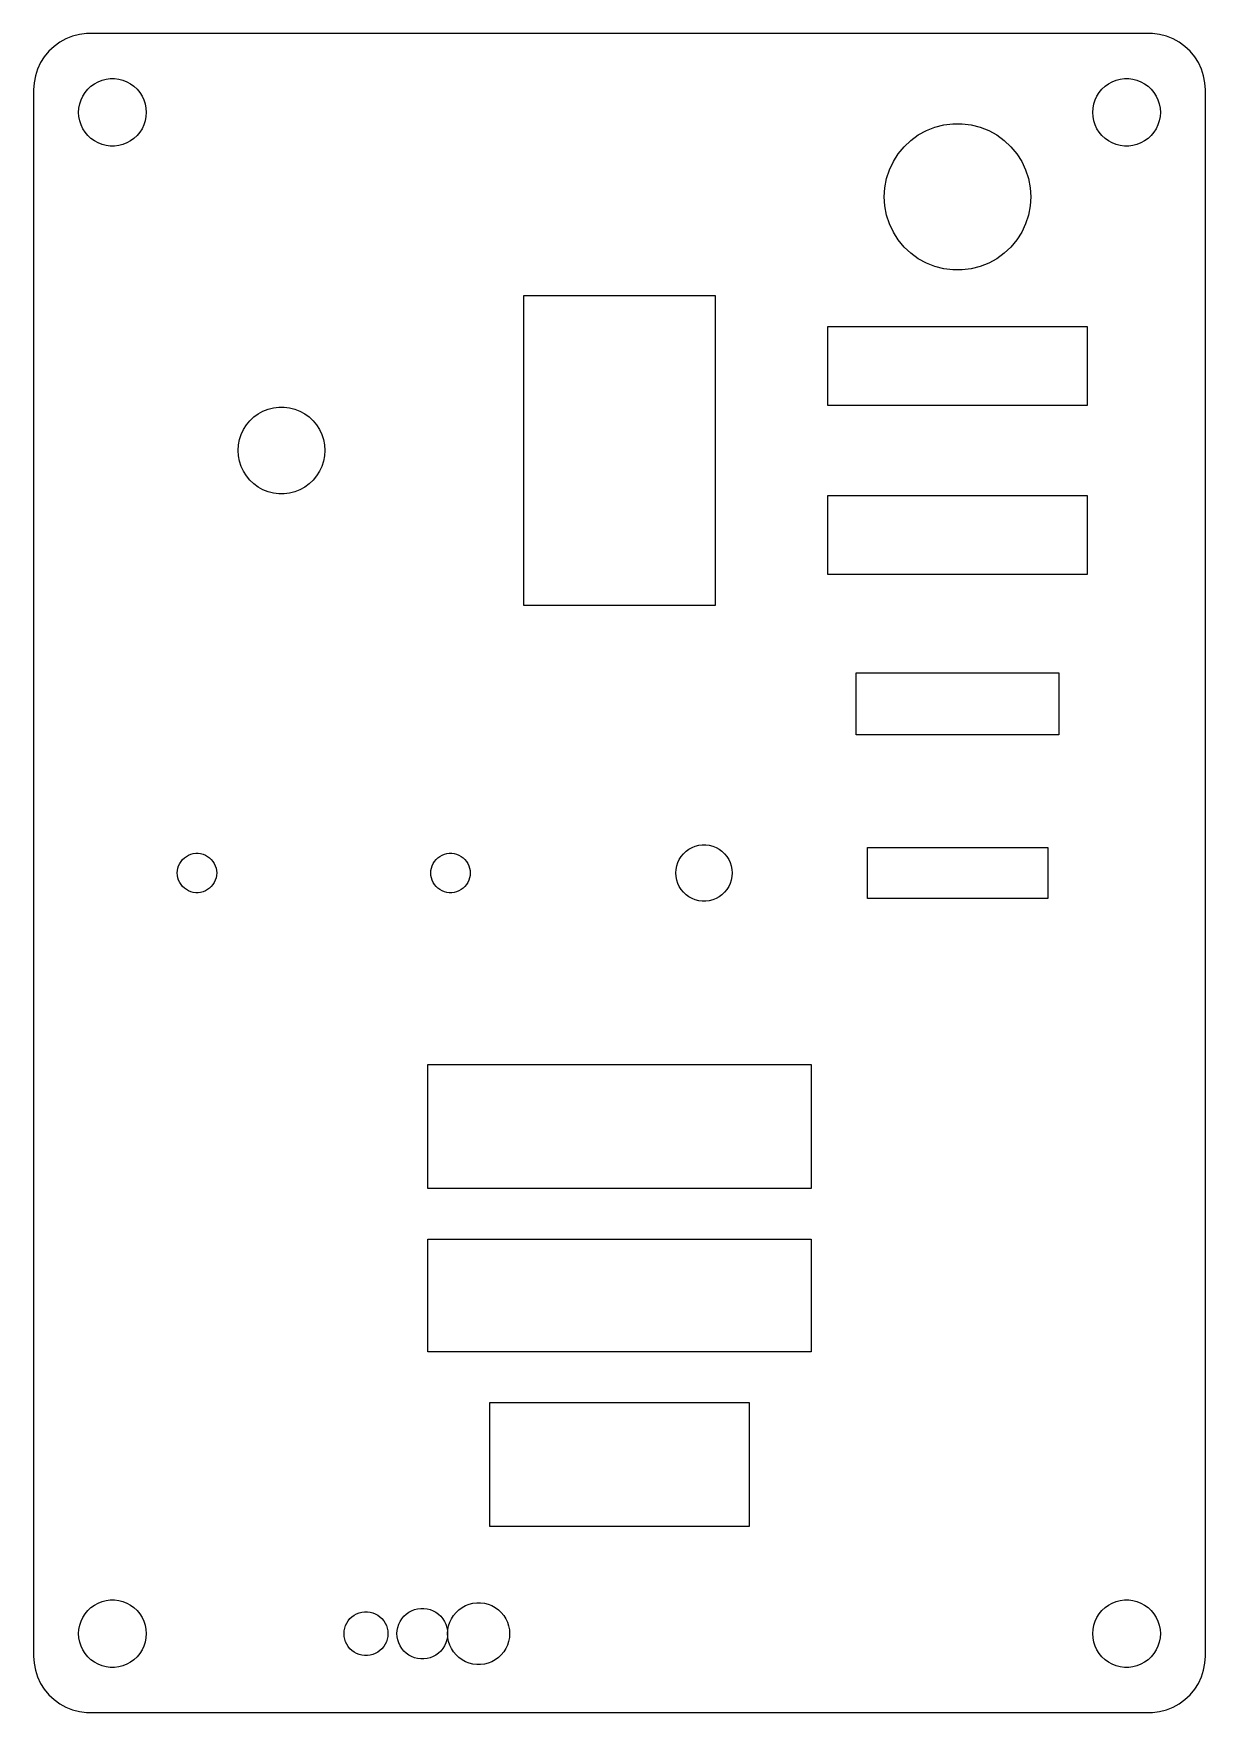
# Model space of a CAD drawing. Header units: metres. Extents: x -52 to 52, y -74 to 3413.
# Drawn here: x -52 to 52, y 879.5 to 1028.5 of the extents above; entities that cross this region are included whole.
import ezdxf

# ---------------------------------------------------------------- set-up
doc = ezdxf.new("R2010")
doc.units = ezdxf.units.M

msp = doc.modelspace()

# ---------------------------------------------------------------- linework, layer by layer
for p, q in [((-49.1289, 1028.02), (-49.6791, 1027.72)), ((-48.5451, 1028.26), (-49.1289, 1028.02)), ((-47.9369, 1028.41), (-48.5451, 1028.26)), ((-47.3139, 1028.49), (-47.9369, 1028.41)), ((47.3139, 1028.49), (-47.3139, 1028.49)), ((47.9369, 1028.41), (47.3139, 1028.49)), ((48.5451, 1028.26), (47.9369, 1028.41)), ((49.1289, 1028.02), (48.5451, 1028.26)), ((49.6791, 1027.72), (49.1289, 1028.02)), ((-50.6448, 1026.92), (-51.0451, 1026.44)), ((-50.1871, 1027.35), (-50.6448, 1026.92)), ((-49.6791, 1027.72), (-50.1871, 1027.35)), ((50.1871, 1027.35), (49.6791, 1027.72)), ((50.6448, 1026.92), (50.1871, 1027.35)), ((51.0451, 1026.44), (50.6448, 1026.92)), ((-51.6489, 1025.34), (-51.8429, 1024.74)), ((-51.3815, 1025.91), (-51.6489, 1025.34)), ((-51.0451, 1026.44), (-51.3815, 1025.91)), ((51.3815, 1025.91), (51.0451, 1026.44)), ((51.6489, 1025.34), (51.3815, 1025.91)), ((51.8429, 1024.74), (51.6489, 1025.34)), ((-51.9606, 1024.13), (-52, 1023.5)), ((-52, 1023.5), (-52, 884.5)), ((-51.8429, 1024.74), (-51.9606, 1024.13)), ((-47.427, 1023.26), (-47.1869, 1023.55)), ((-47.1869, 1023.55), (-46.9123, 1023.81)), ((-46.9123, 1023.81), (-46.6075, 1024.03)), ((-46.6075, 1024.03), (-46.2773, 1024.21)), ((-46.2773, 1024.21), (-45.927, 1024.35)), ((-45.927, 1024.35), (-45.5621, 1024.45)), ((-45.5621, 1024.45), (-45.1884, 1024.49)), ((-45.1884, 1024.49), (-44.8116, 1024.49)), ((-44.8116, 1024.49), (-44.4379, 1024.45)), ((-44.4379, 1024.45), (-44.0729, 1024.35)), ((-44.0729, 1024.35), (-43.7227, 1024.21)), ((-43.7227, 1024.21), (-43.3925, 1024.03)), ((-43.3925, 1024.03), (-43.0877, 1023.81)), ((-43.0877, 1023.81), (-42.8131, 1023.55)), ((-42.8131, 1023.55), (-42.5729, 1023.26)), ((42.5729, 1023.26), (42.8131, 1023.55)), ((42.8131, 1023.55), (43.0877, 1023.81)), ((43.0877, 1023.81), (43.3925, 1024.03)), ((43.3925, 1024.03), (43.7227, 1024.21)), ((43.7227, 1024.21), (44.0729, 1024.35)), ((44.0729, 1024.35), (44.4379, 1024.45)), ((44.4379, 1024.45), (44.8116, 1024.49)), ((44.8116, 1024.49), (45.1884, 1024.49)), ((45.1884, 1024.49), (45.5621, 1024.45)), ((45.5621, 1024.45), (45.927, 1024.35)), ((45.927, 1024.35), (46.2773, 1024.21)), ((46.2773, 1024.21), (46.6075, 1024.03)), ((46.6075, 1024.03), (46.9123, 1023.81)), ((46.9123, 1023.81), (47.1869, 1023.55)), ((47.1869, 1023.55), (47.427, 1023.26)), ((51.9606, 1024.13), (51.8429, 1024.74)), ((52, 1023.5), (51.9606, 1024.13)), ((52, 884.5), (52, 1023.5)), ((-47.9763, 1021.88), (-47.9057, 1022.25)), ((-47.9057, 1022.25), (-47.7893, 1022.6)), ((-47.7893, 1022.6), (-47.6289, 1022.95)), ((-47.6289, 1022.95), (-47.427, 1023.26)), ((-42.5729, 1023.26), (-42.3711, 1022.95)), ((-42.3711, 1022.95), (-42.2107, 1022.6)), ((-42.2107, 1022.6), (-42.0942, 1022.25)), ((-42.0942, 1022.25), (-42.0237, 1021.88)), ((42.0237, 1021.88), (42.0942, 1022.25)), ((42.0942, 1022.25), (42.2107, 1022.6)), ((42.2107, 1022.6), (42.3711, 1022.95)), ((42.3711, 1022.95), (42.5729, 1023.26)), ((47.427, 1023.26), (47.6289, 1022.95)), ((47.6289, 1022.95), (47.7893, 1022.6)), ((47.7893, 1022.6), (47.9057, 1022.25)), ((47.9057, 1022.25), (47.9763, 1021.88)), ((-48, 1021.5), (-47.9763, 1021.88)), ((-47.9763, 1021.12), (-48, 1021.5)), ((-47.9057, 1020.75), (-47.9763, 1021.12)), ((-47.7893, 1020.4), (-47.9057, 1020.75)), ((-42.0942, 1020.75), (-42.2107, 1020.4)), ((-42.0237, 1021.12), (-42.0942, 1020.75)), ((-42.0237, 1021.88), (-42, 1021.5)), ((-42, 1021.5), (-42.0237, 1021.12)), ((42, 1021.5), (42.0237, 1021.88)), ((42.0237, 1021.12), (42, 1021.5)), ((42.0942, 1020.75), (42.0237, 1021.12)), ((42.2107, 1020.4), (42.0942, 1020.75)), ((47.9057, 1020.75), (47.7893, 1020.4)), ((47.9763, 1021.12), (47.9057, 1020.75)), ((47.9763, 1021.88), (48, 1021.5)), ((48, 1021.5), (47.9763, 1021.12)), ((-47.6289, 1020.05), (-47.7893, 1020.4)), ((-47.427, 1019.74), (-47.6289, 1020.05)), ((-47.1869, 1019.45), (-47.427, 1019.74)), ((-46.9123, 1019.19), (-47.1869, 1019.45)), ((-46.6075, 1018.97), (-46.9123, 1019.19)), ((-43.0877, 1019.19), (-43.3925, 1018.97)), ((-42.8131, 1019.45), (-43.0877, 1019.19)), ((-42.5729, 1019.74), (-42.8131, 1019.45)), ((-42.3711, 1020.05), (-42.5729, 1019.74)), ((-42.2107, 1020.4), (-42.3711, 1020.05)), ((25.8567, 1019.01), (26.5171, 1019.49)), ((26.5171, 1019.49), (27.2324, 1019.88)), ((27.2324, 1019.88), (27.9914, 1020.18)), ((27.9914, 1020.18), (28.782, 1020.38)), ((28.782, 1020.38), (29.5919, 1020.49)), ((29.5919, 1020.49), (30.4081, 1020.49)), ((30.4081, 1020.49), (31.218, 1020.38)), ((31.218, 1020.38), (32.0086, 1020.18)), ((32.0086, 1020.18), (32.7676, 1019.88)), ((32.7676, 1019.88), (33.4829, 1019.49)), ((33.4829, 1019.49), (34.1432, 1019.01)), ((42.3711, 1020.05), (42.2107, 1020.4)), ((42.5729, 1019.74), (42.3711, 1020.05)), ((42.8131, 1019.45), (42.5729, 1019.74)), ((43.0877, 1019.19), (42.8131, 1019.45)), ((43.3925, 1018.97), (43.0877, 1019.19)), ((46.9123, 1019.19), (46.6075, 1018.97)), ((47.1869, 1019.45), (46.9123, 1019.19)), ((47.427, 1019.74), (47.1869, 1019.45)), ((47.6289, 1020.05), (47.427, 1019.74)), ((47.7893, 1020.4), (47.6289, 1020.05)), ((-46.2773, 1018.79), (-46.6075, 1018.97)), ((-45.927, 1018.65), (-46.2773, 1018.79)), ((-45.5621, 1018.55), (-45.927, 1018.65)), ((-45.1884, 1018.51), (-45.5621, 1018.55)), ((-44.8116, 1018.51), (-45.1884, 1018.51)), ((-44.4379, 1018.55), (-44.8116, 1018.51)), ((-44.0729, 1018.65), (-44.4379, 1018.55)), ((-43.7227, 1018.79), (-44.0729, 1018.65)), ((-43.3925, 1018.97), (-43.7227, 1018.79)), ((24.304, 1017.13), (24.7414, 1017.82)), ((24.7414, 1017.82), (25.2617, 1018.45)), ((25.2617, 1018.45), (25.8567, 1019.01)), ((34.1432, 1019.01), (34.7383, 1018.45)), ((34.7383, 1018.45), (35.2586, 1017.82)), ((35.2586, 1017.82), (35.696, 1017.13)), ((43.7227, 1018.79), (43.3925, 1018.97)), ((44.0729, 1018.65), (43.7227, 1018.79)), ((44.4379, 1018.55), (44.0729, 1018.65)), ((44.8116, 1018.51), (44.4379, 1018.55)), ((45.1884, 1018.51), (44.8116, 1018.51)), ((45.5621, 1018.55), (45.1884, 1018.51)), ((45.927, 1018.65), (45.5621, 1018.55)), ((46.2773, 1018.79), (45.927, 1018.65)), ((46.6075, 1018.97), (46.2773, 1018.79)), ((23.7042, 1015.62), (23.9565, 1016.39)), ((23.9565, 1016.39), (24.304, 1017.13)), ((35.696, 1017.13), (36.0435, 1016.39)), ((36.0435, 1016.39), (36.2958, 1015.62)), ((23.5, 1014), (23.5513, 1014.81)), ((23.5513, 1014.81), (23.7042, 1015.62)), ((36.2958, 1015.62), (36.4487, 1014.81)), ((36.4487, 1014.81), (36.5, 1014)), ((23.5513, 1013.19), (23.5, 1014)), ((23.7042, 1012.38), (23.5513, 1013.19)), ((36.4487, 1013.19), (36.2958, 1012.38)), ((36.5, 1014), (36.4487, 1013.19)), ((23.9565, 1011.61), (23.7042, 1012.38)), ((24.304, 1010.87), (23.9565, 1011.61)), ((36.0435, 1011.61), (35.696, 1010.87)), ((36.2958, 1012.38), (36.0435, 1011.61)), ((24.7414, 1010.18), (24.304, 1010.87)), ((25.2617, 1009.55), (24.7414, 1010.18)), ((35.2586, 1010.18), (34.7383, 1009.55)), ((35.696, 1010.87), (35.2586, 1010.18)), ((25.8567, 1008.99), (25.2617, 1009.55)), ((26.5171, 1008.51), (25.8567, 1008.99)), ((34.1432, 1008.99), (33.4829, 1008.51)), ((34.7383, 1009.55), (34.1432, 1008.99)), ((27.2324, 1008.12), (26.5171, 1008.51)), ((27.9914, 1007.82), (27.2324, 1008.12)), ((28.782, 1007.62), (27.9914, 1007.82)), ((29.5919, 1007.51), (28.782, 1007.62)), ((30.4081, 1007.51), (29.5919, 1007.51)), ((31.218, 1007.62), (30.4081, 1007.51)), ((32.0086, 1007.82), (31.218, 1007.62)), ((32.7676, 1008.12), (32.0086, 1007.82)), ((33.4829, 1008.51), (32.7676, 1008.12)), ((-8.5, 977.75), (-8.5, 1005.25)), ((-8.5, 1005.25), (8.5, 1005.25)), ((8.5, 1005.25), (8.5, 977.75)), ((18.5, 995.5), (18.5, 1002.5)), ((18.5, 1002.5), (41.5, 1002.5)), ((41.5, 1002.5), (41.5, 995.5)), ((-31.1897, 995.162), (-30.7214, 995.282)), ((-30.7214, 995.282), (-30.2417, 995.342)), ((-30.2417, 995.342), (-29.7583, 995.342)), ((-29.7583, 995.342), (-29.2786, 995.282)), ((-29.2786, 995.282), (-28.8103, 995.162)), ((41.5, 995.5), (18.5, 995.5)), ((-33.3738, 993.355), (-33.1147, 993.763)), ((-33.1147, 993.763), (-32.8065, 994.135)), ((-32.8065, 994.135), (-32.4541, 994.466)), ((-32.4541, 994.466), (-32.0629, 994.751)), ((-32.0629, 994.751), (-31.6392, 994.984)), ((-31.6392, 994.984), (-31.1897, 995.162)), ((-28.8103, 995.162), (-28.3607, 994.984)), ((-28.3607, 994.984), (-27.9371, 994.751)), ((-27.9371, 994.751), (-27.5459, 994.466)), ((-27.5459, 994.466), (-27.1935, 994.135)), ((-27.1935, 994.135), (-26.8853, 993.763)), ((-26.8853, 993.763), (-26.6262, 993.355)), ((-33.8196, 991.983), (-33.729, 992.457)), ((-33.729, 992.457), (-33.5796, 992.917)), ((-33.5796, 992.917), (-33.3738, 993.355)), ((-26.6262, 993.355), (-26.4203, 992.917)), ((-26.4203, 992.917), (-26.271, 992.457)), ((-26.271, 992.457), (-26.1804, 991.983)), ((-33.85, 991.5), (-33.8196, 991.983)), ((-33.8196, 991.017), (-33.85, 991.5)), ((-33.729, 990.543), (-33.8196, 991.017)), ((-26.1804, 991.017), (-26.271, 990.543)), ((-26.1804, 991.983), (-26.15, 991.5)), ((-26.15, 991.5), (-26.1804, 991.017)), ((-33.5796, 990.083), (-33.729, 990.543)), ((-33.3738, 989.645), (-33.5796, 990.083)), ((-33.1147, 989.237), (-33.3738, 989.645)), ((-32.8065, 988.864), (-33.1147, 989.237)), ((-26.8853, 989.237), (-27.1935, 988.864)), ((-26.6262, 989.645), (-26.8853, 989.237)), ((-26.4203, 990.083), (-26.6262, 989.645)), ((-26.271, 990.543), (-26.4203, 990.083)), ((-32.4541, 988.534), (-32.8065, 988.864)), ((-32.0629, 988.249), (-32.4541, 988.534)), ((-31.6392, 988.016), (-32.0629, 988.249)), ((-31.1897, 987.838), (-31.6392, 988.016)), ((-30.7214, 987.718), (-31.1897, 987.838)), ((-28.8103, 987.838), (-29.2786, 987.718)), ((-28.3607, 988.016), (-28.8103, 987.838)), ((-27.9371, 988.249), (-28.3607, 988.016)), ((-27.5459, 988.534), (-27.9371, 988.249)), ((-27.1935, 988.864), (-27.5459, 988.534)), ((-30.2417, 987.658), (-30.7214, 987.718)), ((-29.7583, 987.658), (-30.2417, 987.658)), ((-29.2786, 987.718), (-29.7583, 987.658)), ((18.5, 980.5), (18.5, 987.5)), ((18.5, 987.5), (41.5, 987.5)), ((41.5, 987.5), (41.5, 980.5)), ((41.5, 980.5), (18.5, 980.5)), ((8.5, 977.75), (-8.5, 977.75)), ((21, 966.25), (21, 971.75)), ((21, 971.75), (39, 971.75)), ((39, 971.75), (39, 966.25)), ((39, 966.25), (21, 966.25)), ((6.72745, 956.378), (7.03154, 956.456)), ((7.03154, 956.456), (7.34302, 956.495)), ((7.34302, 956.495), (7.65697, 956.495)), ((7.65697, 956.495), (7.96844, 956.456)), ((7.96844, 956.456), (8.27254, 956.378)), ((-39.0335, 954.843), (-38.9158, 955.029)), ((-38.9158, 955.029), (-38.7757, 955.198)), ((-38.7757, 955.198), (-38.6155, 955.348)), ((-38.6155, 955.348), (-38.4377, 955.478)), ((-38.4377, 955.478), (-38.2451, 955.583)), ((-38.2451, 955.583), (-38.0408, 955.664)), ((-38.0408, 955.664), (-37.8279, 955.719)), ((-37.8279, 955.719), (-37.6099, 955.747)), ((-37.6099, 955.747), (-37.3901, 955.747)), ((-37.3901, 955.747), (-37.1721, 955.719)), ((-37.1721, 955.719), (-36.9592, 955.664)), ((-36.9592, 955.664), (-36.7549, 955.583)), ((-36.7549, 955.583), (-36.5623, 955.478)), ((-36.5623, 955.478), (-36.3845, 955.348)), ((-36.3845, 955.348), (-36.2243, 955.198)), ((-36.2243, 955.198), (-36.0842, 955.029)), ((-36.0842, 955.029), (-35.9665, 954.843)), ((-16.5335, 954.843), (-16.4158, 955.029)), ((-16.4158, 955.029), (-16.2757, 955.198)), ((-16.2757, 955.198), (-16.1155, 955.348)), ((-16.1155, 955.348), (-15.9377, 955.478)), ((-15.9377, 955.478), (-15.7451, 955.583)), ((-15.7451, 955.583), (-15.5408, 955.664)), ((-15.5408, 955.664), (-15.3279, 955.719)), ((-15.3279, 955.719), (-15.1099, 955.747)), ((-15.1099, 955.747), (-14.8901, 955.747)), ((-14.8901, 955.747), (-14.6721, 955.719)), ((-14.6721, 955.719), (-14.4592, 955.664)), ((-14.4592, 955.664), (-14.2549, 955.583)), ((-14.2549, 955.583), (-14.0623, 955.478)), ((-14.0623, 955.478), (-13.8845, 955.348)), ((-13.8845, 955.348), (-13.7243, 955.198)), ((-13.7243, 955.198), (-13.5842, 955.029)), ((-13.5842, 955.029), (-13.4665, 954.843)), ((5.17555, 954.92), (5.30922, 955.204)), ((5.30922, 955.204), (5.47745, 955.469)), ((5.47745, 955.469), (5.67757, 955.711)), ((5.67757, 955.711), (5.90643, 955.926)), ((5.90643, 955.926), (6.16043, 956.111)), ((6.16043, 956.111), (6.43555, 956.262)), ((6.43555, 956.262), (6.72745, 956.378)), ((8.27254, 956.378), (8.56444, 956.262)), ((8.56444, 956.262), (8.83955, 956.111)), ((8.83955, 956.111), (9.09355, 955.926)), ((9.09355, 955.926), (9.32242, 955.711)), ((9.32242, 955.711), (9.52254, 955.469)), ((9.52254, 955.469), (9.69077, 955.204)), ((9.69077, 955.204), (9.82443, 954.92)), ((22, 951.75), (22, 956.25)), ((22, 956.25), (38, 956.25)), ((38, 956.25), (38, 951.75)), ((-39.25, 954), (-39.2362, 954.219)), ((-39.2362, 953.781), (-39.25, 954)), ((-39.2362, 954.219), (-39.195, 954.435)), ((-39.195, 953.565), (-39.2362, 953.781)), ((-39.195, 954.435), (-39.1271, 954.644)), ((-39.1271, 953.356), (-39.195, 953.565)), ((-39.1271, 954.644), (-39.0335, 954.843)), ((-35.9665, 954.843), (-35.8729, 954.644)), ((-35.8729, 954.644), (-35.805, 954.435)), ((-35.805, 953.565), (-35.8729, 953.356)), ((-35.805, 954.435), (-35.7638, 954.219)), ((-35.7638, 953.781), (-35.805, 953.565)), ((-35.7638, 954.219), (-35.75, 954)), ((-35.75, 954), (-35.7638, 953.781)), ((-16.75, 954), (-16.7362, 954.219)), ((-16.7362, 953.781), (-16.75, 954)), ((-16.7362, 954.219), (-16.695, 954.435)), ((-16.695, 953.565), (-16.7362, 953.781)), ((-16.695, 954.435), (-16.6271, 954.644)), ((-16.6271, 953.356), (-16.695, 953.565)), ((-16.6271, 954.644), (-16.5335, 954.843)), ((-13.4665, 954.843), (-13.3729, 954.644)), ((-13.3729, 954.644), (-13.305, 954.435)), ((-13.305, 953.565), (-13.3729, 953.356)), ((-13.305, 954.435), (-13.2638, 954.219)), ((-13.2638, 953.781), (-13.305, 953.565)), ((-13.2638, 954.219), (-13.25, 954)), ((-13.25, 954), (-13.2638, 953.781)), ((5, 954), (5.0197, 954.313)), ((5.0197, 953.687), (5, 954)), ((5.0197, 954.313), (5.07854, 954.622)), ((5.07854, 953.378), (5.0197, 953.687)), ((5.07854, 954.622), (5.17555, 954.92)), ((9.82443, 954.92), (9.92145, 954.622)), ((9.92145, 954.622), (9.98029, 954.313)), ((9.98029, 953.687), (9.92145, 953.378)), ((9.98029, 954.313), (10, 954)), ((10, 954), (9.98029, 953.687)), ((-39.0335, 953.157), (-39.1271, 953.356)), ((-38.9158, 952.971), (-39.0335, 953.157)), ((-38.7757, 952.802), (-38.9158, 952.971)), ((-38.6155, 952.652), (-38.7757, 952.802)), ((-38.4377, 952.522), (-38.6155, 952.652)), ((-38.2451, 952.417), (-38.4377, 952.522)), ((-38.0408, 952.336), (-38.2451, 952.417)), ((-37.8279, 952.281), (-38.0408, 952.336)), ((-37.6099, 952.253), (-37.8279, 952.281)), ((-37.3901, 952.253), (-37.6099, 952.253)), ((-37.1721, 952.281), (-37.3901, 952.253)), ((-36.9592, 952.336), (-37.1721, 952.281)), ((-36.7549, 952.417), (-36.9592, 952.336)), ((-36.5623, 952.522), (-36.7549, 952.417)), ((-36.3845, 952.652), (-36.5623, 952.522)), ((-36.2243, 952.802), (-36.3845, 952.652)), ((-36.0842, 952.971), (-36.2243, 952.802)), ((-35.9665, 953.157), (-36.0842, 952.971)), ((-35.8729, 953.356), (-35.9665, 953.157)), ((-16.5335, 953.157), (-16.6271, 953.356)), ((-16.4158, 952.971), (-16.5335, 953.157)), ((-16.2757, 952.802), (-16.4158, 952.971)), ((-16.1155, 952.652), (-16.2757, 952.802)), ((-15.9377, 952.522), (-16.1155, 952.652)), ((-15.7451, 952.417), (-15.9377, 952.522)), ((-15.5408, 952.336), (-15.7451, 952.417)), ((-15.3279, 952.281), (-15.5408, 952.336)), ((-15.1099, 952.253), (-15.3279, 952.281)), ((-14.8901, 952.253), (-15.1099, 952.253)), ((-14.6721, 952.281), (-14.8901, 952.253)), ((-14.4592, 952.336), (-14.6721, 952.281)), ((-14.2549, 952.417), (-14.4592, 952.336)), ((-14.0623, 952.522), (-14.2549, 952.417)), ((-13.8845, 952.652), (-14.0623, 952.522)), ((-13.7243, 952.802), (-13.8845, 952.652)), ((-13.5842, 952.971), (-13.7243, 952.802)), ((-13.4665, 953.157), (-13.5842, 952.971)), ((-13.3729, 953.356), (-13.4665, 953.157)), ((5.17555, 953.08), (5.07854, 953.378)), ((5.30922, 952.796), (5.17555, 953.08)), ((5.47745, 952.531), (5.30922, 952.796)), ((5.67757, 952.289), (5.47745, 952.531)), ((5.90643, 952.074), (5.67757, 952.289)), ((6.16043, 951.889), (5.90643, 952.074)), ((9.09355, 952.074), (8.83955, 951.889)), ((9.32242, 952.289), (9.09355, 952.074)), ((9.52254, 952.531), (9.32242, 952.289)), ((9.69077, 952.796), (9.52254, 952.531)), ((9.82443, 953.08), (9.69077, 952.796)), ((9.92145, 953.378), (9.82443, 953.08)), ((6.43555, 951.738), (6.16043, 951.889)), ((6.72745, 951.622), (6.43555, 951.738)), ((7.03154, 951.544), (6.72745, 951.622)), ((7.34302, 951.505), (7.03154, 951.544)), ((7.65697, 951.505), (7.34302, 951.505)), ((7.96844, 951.544), (7.65697, 951.505)), ((8.27254, 951.622), (7.96844, 951.544)), ((8.56444, 951.738), (8.27254, 951.622)), ((8.83955, 951.889), (8.56444, 951.738)), ((38, 951.75), (22, 951.75)), ((-17, 926), (-17, 937)), ((-17, 937), (17, 937)), ((17, 937), (17, 926)), ((17, 926), (-17, 926)), ((-17, 911.5), (-17, 921.5)), ((-17, 921.5), (17, 921.5)), ((17, 921.5), (17, 911.5)), ((17, 911.5), (-17, 911.5)), ((-11.5, 896), (-11.5, 907)), ((-11.5, 907), (11.5, 907)), ((11.5, 907), (11.5, 896)), ((11.5, 896), (-11.5, 896)), ((-45.927, 889.353), (-45.5621, 889.447)), ((-45.5621, 889.447), (-45.1884, 889.494)), ((-45.1884, 889.494), (-44.8116, 889.494)), ((-44.8116, 889.494), (-44.4379, 889.447)), ((-44.4379, 889.447), (-44.0729, 889.353)), ((44.0729, 889.353), (44.4379, 889.447)), ((44.4379, 889.447), (44.8116, 889.494)), ((44.8116, 889.494), (45.1884, 889.494)), ((45.1884, 889.494), (45.5621, 889.447)), ((45.5621, 889.447), (45.927, 889.353)), ((-47.7893, 887.604), (-47.6289, 887.945)), ((-47.6289, 887.945), (-47.427, 888.263)), ((-47.427, 888.263), (-47.1869, 888.554)), ((-47.1869, 888.554), (-46.9123, 888.812)), ((-46.9123, 888.812), (-46.6075, 889.033)), ((-46.6075, 889.033), (-46.2773, 889.214)), ((-46.2773, 889.214), (-45.927, 889.353)), ((-44.0729, 889.353), (-43.7227, 889.214)), ((-43.7227, 889.214), (-43.3925, 889.033)), ((-43.3925, 889.033), (-43.0877, 888.812)), ((-43.0877, 888.812), (-42.8131, 888.554)), ((-42.8131, 888.554), (-42.5729, 888.263)), ((-42.5729, 888.263), (-42.3711, 887.945)), ((-42.3711, 887.945), (-42.2107, 887.604)), ((-23.9215, 887.835), (-23.743, 888.003)), ((-23.743, 888.003), (-23.5449, 888.146)), ((-23.5449, 888.146), (-23.3303, 888.264)), ((-23.3303, 888.264), (-23.1026, 888.355)), ((-23.1026, 888.355), (-22.8654, 888.415)), ((-22.8654, 888.415), (-22.6224, 888.446)), ((-22.6224, 888.446), (-22.3775, 888.446)), ((-22.3775, 888.446), (-22.1346, 888.415)), ((-22.1346, 888.415), (-21.8974, 888.355)), ((-21.8974, 888.355), (-21.6697, 888.264)), ((-21.6697, 888.264), (-21.4551, 888.146)), ((-21.4551, 888.146), (-21.257, 888.003)), ((-21.257, 888.003), (-21.0785, 887.835)), ((-19.3203, 887.823), (-19.1402, 888.04)), ((-19.1402, 888.04), (-18.9342, 888.234)), ((-18.9342, 888.234), (-18.7056, 888.4)), ((-18.7056, 888.4), (-18.458, 888.536)), ((-18.458, 888.536), (-18.1953, 888.64)), ((-18.1953, 888.64), (-17.9216, 888.71)), ((-17.9216, 888.71), (-17.6413, 888.746)), ((-17.6413, 888.746), (-17.3587, 888.746)), ((-17.3587, 888.746), (-17.0784, 888.71)), ((-17.0784, 888.71), (-16.8047, 888.64)), ((-16.8047, 888.64), (-16.542, 888.536)), ((-16.542, 888.536), (-16.2944, 888.4)), ((-16.2944, 888.4), (-16.0658, 888.234)), ((-16.0658, 888.234), (-15.8598, 888.04)), ((-15.8598, 888.04), (-15.6797, 887.823)), ((-14.9098, 887.825), (-14.7248, 888.116)), ((-14.7248, 888.116), (-14.5047, 888.383)), ((-14.5047, 888.383), (-14.2529, 888.619)), ((-14.2529, 888.619), (-13.9735, 888.822)), ((-13.9735, 888.822), (-13.6709, 888.988)), ((-13.6709, 888.988), (-13.3498, 889.115)), ((-13.3498, 889.115), (-13.0153, 889.201)), ((-13.0153, 889.201), (-12.6727, 889.245)), ((-12.6727, 889.245), (-12.3273, 889.245)), ((-12.3273, 889.245), (-11.9847, 889.201)), ((-11.9847, 889.201), (-11.6502, 889.115)), ((-11.6502, 889.115), (-11.3291, 888.988)), ((-11.3291, 888.988), (-11.0265, 888.822)), ((-11.0265, 888.822), (-10.7471, 888.619)), ((-10.7471, 888.619), (-10.4953, 888.383)), ((-10.4953, 888.383), (-10.2752, 888.116)), ((-10.2752, 888.116), (-10.0901, 887.825)), ((42.2107, 887.604), (42.3711, 887.945)), ((42.3711, 887.945), (42.5729, 888.263)), ((42.5729, 888.263), (42.8131, 888.554)), ((42.8131, 888.554), (43.0877, 888.812)), ((43.0877, 888.812), (43.3925, 889.033)), ((43.3925, 889.033), (43.7227, 889.214)), ((43.7227, 889.214), (44.0729, 889.353)), ((45.927, 889.353), (46.2773, 889.214)), ((46.2773, 889.214), (46.6075, 889.033)), ((46.6075, 889.033), (46.9123, 888.812)), ((46.9123, 888.812), (47.1869, 888.554)), ((47.1869, 888.554), (47.427, 888.263)), ((47.427, 888.263), (47.6289, 887.945)), ((47.6289, 887.945), (47.7893, 887.604)), ((-48, 886.5), (-47.9763, 886.876)), ((-47.9763, 886.124), (-48, 886.5)), ((-47.9763, 886.876), (-47.9057, 887.246)), ((-47.9057, 887.246), (-47.7893, 887.604)), ((-42.2107, 887.604), (-42.0942, 887.246)), ((-42.0942, 887.246), (-42.0237, 886.876)), ((-42.0237, 886.876), (-42, 886.5)), ((-42, 886.5), (-42.0237, 886.124)), ((-24.45, 886.5), (-24.4346, 886.744)), ((-24.4346, 886.256), (-24.45, 886.5)), ((-24.4346, 886.744), (-24.3887, 886.985)), ((-24.3887, 886.985), (-24.3131, 887.218)), ((-24.3131, 887.218), (-24.2088, 887.439)), ((-24.2088, 887.439), (-24.0776, 887.646)), ((-24.0776, 887.646), (-23.9215, 887.835)), ((-21.0785, 887.835), (-20.9224, 887.646)), ((-20.9224, 887.646), (-20.7912, 887.439)), ((-20.7912, 887.439), (-20.6869, 887.218)), ((-20.6869, 887.218), (-20.6113, 886.985)), ((-20.6113, 886.985), (-20.5654, 886.744)), ((-20.5654, 886.744), (-20.55, 886.5)), ((-20.55, 886.5), (-20.5654, 886.256)), ((-19.75, 886.5), (-19.7323, 886.782)), ((-19.7323, 886.218), (-19.75, 886.5)), ((-19.7323, 886.782), (-19.6793, 887.06)), ((-19.6793, 887.06), (-19.592, 887.328)), ((-19.592, 887.328), (-19.4717, 887.584)), ((-19.4717, 887.584), (-19.3203, 887.823)), ((-15.6797, 887.823), (-15.5283, 887.584)), ((-15.5283, 887.584), (-15.408, 887.328)), ((-15.408, 887.328), (-15.3207, 887.06)), ((-15.3207, 887.06), (-15.2677, 886.782)), ((-15.2677, 886.782), (-15.25, 886.5)), ((-15.25, 886.5), (-15.2677, 886.218)), ((-15.25, 886.5), (-15.2283, 886.845)), ((-15.2283, 886.155), (-15.25, 886.5)), ((-15.2283, 886.845), (-15.1636, 887.184)), ((-15.1636, 887.184), (-15.0569, 887.512)), ((-15.0569, 887.512), (-14.9098, 887.825)), ((-10.0901, 887.825), (-9.9431, 887.512)), ((-9.9431, 887.512), (-9.8364, 887.184)), ((-9.8364, 887.184), (-9.77168, 886.845)), ((-9.77168, 886.845), (-9.75, 886.5)), ((-9.75, 886.5), (-9.77168, 886.155)), ((42, 886.5), (42.0237, 886.876)), ((42.0237, 886.124), (42, 886.5)), ((42.0237, 886.876), (42.0942, 887.246)), ((42.0942, 887.246), (42.2107, 887.604)), ((47.7893, 887.604), (47.9057, 887.246)), ((47.9057, 887.246), (47.9763, 886.876)), ((47.9763, 886.876), (48, 886.5)), ((48, 886.5), (47.9763, 886.124)), ((-47.9057, 885.754), (-47.9763, 886.124)), ((-47.7893, 885.396), (-47.9057, 885.754)), ((-47.6289, 885.055), (-47.7893, 885.396)), ((-47.427, 884.737), (-47.6289, 885.055)), ((-42.3711, 885.055), (-42.5729, 884.737)), ((-42.2107, 885.396), (-42.3711, 885.055)), ((-42.0942, 885.754), (-42.2107, 885.396)), ((-42.0237, 886.124), (-42.0942, 885.754)), ((-24.3887, 886.015), (-24.4346, 886.256)), ((-24.3131, 885.782), (-24.3887, 886.015)), ((-24.2088, 885.561), (-24.3131, 885.782)), ((-24.0776, 885.354), (-24.2088, 885.561)), ((-23.9215, 885.165), (-24.0776, 885.354)), ((-23.743, 884.997), (-23.9215, 885.165)), ((-23.5449, 884.854), (-23.743, 884.997)), ((-21.257, 884.997), (-21.4551, 884.854)), ((-21.0785, 885.165), (-21.257, 884.997)), ((-20.9224, 885.354), (-21.0785, 885.165)), ((-20.7912, 885.561), (-20.9224, 885.354)), ((-20.6869, 885.782), (-20.7912, 885.561)), ((-20.6113, 886.015), (-20.6869, 885.782)), ((-20.5654, 886.256), (-20.6113, 886.015)), ((-19.6793, 885.94), (-19.7323, 886.218)), ((-19.592, 885.672), (-19.6793, 885.94)), ((-19.4717, 885.416), (-19.592, 885.672)), ((-19.3203, 885.177), (-19.4717, 885.416)), ((-19.1402, 884.96), (-19.3203, 885.177)), ((-18.9342, 884.766), (-19.1402, 884.96)), ((-15.8598, 884.96), (-16.0658, 884.766)), ((-15.6797, 885.177), (-15.8598, 884.96)), ((-15.5283, 885.416), (-15.6797, 885.177)), ((-15.408, 885.672), (-15.5283, 885.416)), ((-15.3207, 885.94), (-15.408, 885.672)), ((-15.2677, 886.218), (-15.3207, 885.94)), ((-15.1636, 885.816), (-15.2283, 886.155)), ((-15.0569, 885.488), (-15.1636, 885.816)), ((-14.9098, 885.175), (-15.0569, 885.488)), ((-14.7248, 884.884), (-14.9098, 885.175)), ((-10.0901, 885.175), (-10.2752, 884.884)), ((-9.9431, 885.488), (-10.0901, 885.175)), ((-9.8364, 885.816), (-9.9431, 885.488)), ((-9.77168, 886.155), (-9.8364, 885.816)), ((42.0942, 885.754), (42.0237, 886.124)), ((42.2107, 885.396), (42.0942, 885.754)), ((42.3711, 885.055), (42.2107, 885.396)), ((42.5729, 884.737), (42.3711, 885.055)), ((47.6289, 885.055), (47.427, 884.737)), ((47.7893, 885.396), (47.6289, 885.055)), ((47.9057, 885.754), (47.7893, 885.396)), ((47.9763, 886.124), (47.9057, 885.754)), ((-52, 884.5), (-51.9606, 883.873)), ((-51.9606, 883.873), (-51.8429, 883.257)), ((-47.1869, 884.446), (-47.427, 884.737)), ((-46.9123, 884.188), (-47.1869, 884.446)), ((-46.6075, 883.967), (-46.9123, 884.188)), ((-46.2773, 883.786), (-46.6075, 883.967)), ((-45.927, 883.647), (-46.2773, 883.786)), ((-45.5621, 883.553), (-45.927, 883.647)), ((-45.1884, 883.506), (-45.5621, 883.553)), ((-44.8116, 883.506), (-45.1884, 883.506)), ((-44.4379, 883.553), (-44.8116, 883.506)), ((-44.0729, 883.647), (-44.4379, 883.553)), ((-43.7227, 883.786), (-44.0729, 883.647)), ((-43.3925, 883.967), (-43.7227, 883.786)), ((-43.0877, 884.188), (-43.3925, 883.967)), ((-42.8131, 884.446), (-43.0877, 884.188)), ((-42.5729, 884.737), (-42.8131, 884.446)), ((-23.3303, 884.736), (-23.5449, 884.854)), ((-23.1026, 884.645), (-23.3303, 884.736)), ((-22.8654, 884.585), (-23.1026, 884.645)), ((-22.6224, 884.554), (-22.8654, 884.585)), ((-22.3775, 884.554), (-22.6224, 884.554)), ((-22.1346, 884.585), (-22.3775, 884.554)), ((-21.8974, 884.645), (-22.1346, 884.585)), ((-21.6697, 884.736), (-21.8974, 884.645)), ((-21.4551, 884.854), (-21.6697, 884.736)), ((-18.7056, 884.6), (-18.9342, 884.766)), ((-18.458, 884.464), (-18.7056, 884.6)), ((-18.1953, 884.36), (-18.458, 884.464)), ((-17.9216, 884.29), (-18.1953, 884.36)), ((-17.6413, 884.254), (-17.9216, 884.29)), ((-17.3587, 884.254), (-17.6413, 884.254)), ((-17.0784, 884.29), (-17.3587, 884.254)), ((-16.8047, 884.36), (-17.0784, 884.29)), ((-16.542, 884.464), (-16.8047, 884.36)), ((-16.2944, 884.6), (-16.542, 884.464)), ((-16.0658, 884.766), (-16.2944, 884.6)), ((-14.5047, 884.617), (-14.7248, 884.884)), ((-14.2529, 884.381), (-14.5047, 884.617)), ((-13.9735, 884.178), (-14.2529, 884.381)), ((-13.6709, 884.012), (-13.9735, 884.178)), ((-13.3498, 883.885), (-13.6709, 884.012)), ((-13.0153, 883.799), (-13.3498, 883.885)), ((-12.6727, 883.755), (-13.0153, 883.799)), ((-12.3273, 883.755), (-12.6727, 883.755)), ((-11.9847, 883.799), (-12.3273, 883.755)), ((-11.6502, 883.885), (-11.9847, 883.799)), ((-11.3291, 884.012), (-11.6502, 883.885)), ((-11.0265, 884.178), (-11.3291, 884.012)), ((-10.7471, 884.381), (-11.0265, 884.178)), ((-10.4953, 884.617), (-10.7471, 884.381)), ((-10.2752, 884.884), (-10.4953, 884.617)), ((42.8131, 884.446), (42.5729, 884.737)), ((43.0877, 884.188), (42.8131, 884.446)), ((43.3925, 883.967), (43.0877, 884.188)), ((43.7227, 883.786), (43.3925, 883.967)), ((44.0729, 883.647), (43.7227, 883.786)), ((44.4379, 883.553), (44.0729, 883.647)), ((44.8116, 883.506), (44.4379, 883.553)), ((45.1884, 883.506), (44.8116, 883.506)), ((45.5621, 883.553), (45.1884, 883.506)), ((45.927, 883.647), (45.5621, 883.553)), ((46.2773, 883.786), (45.927, 883.647)), ((46.6075, 883.967), (46.2773, 883.786)), ((46.9123, 884.188), (46.6075, 883.967)), ((47.1869, 884.446), (46.9123, 884.188)), ((47.427, 884.737), (47.1869, 884.446)), ((51.8429, 883.257), (51.9606, 883.873)), ((51.9606, 883.873), (52, 884.5)), ((-51.8429, 883.257), (-51.6489, 882.659)), ((-51.6489, 882.659), (-51.3815, 882.091)), ((-51.3815, 882.091), (-51.0451, 881.561)), ((51.0451, 881.561), (51.3815, 882.091)), ((51.3815, 882.091), (51.6489, 882.659)), ((51.6489, 882.659), (51.8429, 883.257)), ((-51.0451, 881.561), (-50.6448, 881.077)), ((-50.6448, 881.077), (-50.1871, 880.647)), ((-50.1871, 880.647), (-49.6791, 880.278)), ((49.6791, 880.278), (50.1871, 880.647)), ((50.1871, 880.647), (50.6448, 881.077)), ((50.6448, 881.077), (51.0451, 881.561)), ((-49.6791, 880.278), (-49.1289, 879.976)), ((-49.1289, 879.976), (-48.5451, 879.745)), ((-48.5451, 879.745), (-47.9369, 879.589)), ((-47.9369, 879.589), (-47.3139, 879.51)), ((-47.3139, 879.51), (47.3139, 879.51)), ((47.3139, 879.51), (47.9369, 879.589)), ((47.9369, 879.589), (48.5451, 879.745)), ((48.5451, 879.745), (49.1289, 879.976)), ((49.1289, 879.976), (49.6791, 880.278))]:
    msp.add_line(p, q)

doc.saveas('drawing.dxf')
